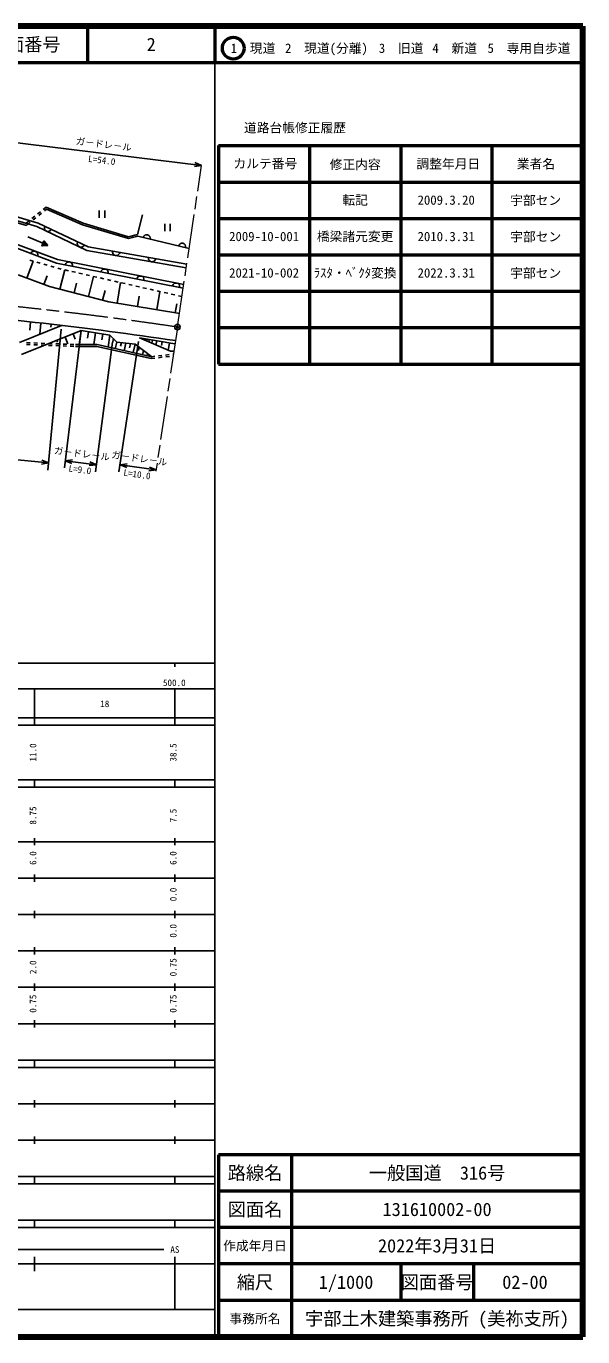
# Model space of a CAD drawing. Units: millimetres, scale not verified. Extents: x 40000 to 680000, y 20000 to 380000.
# Drawn here: x 527182 to 680000, y 20000 to 380000 of the extents above; entities that cross this region are included whole.
import ezdxf
from ezdxf.enums import TextEntityAlignment as Align

# ---------------------------------------------------------------- set-up
doc = ezdxf.new("R2010")
doc.units = ezdxf.units.MM
doc.header["$LTSCALE"] = 1000
doc.header["$PDMODE"] = 32
doc.header["$PDSIZE"] = 500
doc.linetypes.add('CHAIN', pattern=[18.5, 12, -1.5, 3.5, -1.5])
for name, color, linetype, lineweight in [('M-BGD', 7, 'Continuous', 25), ('M-BMK', 2, 'CHAIN', 13), ('M-BMK-SRVR', 3, 'Continuous', 25), ('M-STR-STRC', 7, 'Continuous', 25), ('M-TTL', 2, 'Continuous', 140), ('M-TTL-BAND', 7, 'Continuous', 25), ('M-TTL-FRAM', 2, 'Continuous', 50), ('M-TTL-LINE', 7, 'Continuous', 50)]:
    doc.layers.add(name, color=color, linetype=linetype, lineweight=lineweight)
doc.layers.add('M-OTRS', color=6, linetype='Continuous')
doc.layers.add('M-TTL-TXT', color=7, linetype='Continuous')
doc.styles.add('@ＭＳ ゴシック', font='')
doc.styles.add('ＭＳ ゴシック', font='')
doc.styles.get('@ＭＳ ゴシック').set_extended_font_data('@MS Gothic')
doc.styles.get('ＭＳ ゴシック').set_extended_font_data('MS Gothic')

msp = doc.modelspace()

# ---------------------------------------------------------------- linework, layer by layer
at = {"layer": 'M-BGD'}
for p, q in [((522800, 328145), (530476, 325915)), ((529527, 327790), (528748, 327164)), ((531085, 329044), (530306, 328417)), ((531399, 328654), (530619, 328027)), ((532644, 330297), (531865, 329670)), ((532721, 329718), (532178, 329281)), ((542792, 325870), (532644, 330297)), ((542620, 325400), (532721, 329718)), ((547226, 329358), (547226, 327358)), ((548726, 329358), (548726, 327358)), ((557726, 322782), (559093, 328220)), ((522476, 326677), (527225, 325297)), ((522584, 327166), (530118, 324978)), ((527968, 326537), (527189, 325910)), ((528282, 326147), (527225, 325297)), ((529840, 327401), (529061, 326774)), ((530118, 324978), (543847, 318392)), ((530476, 325915), (544156, 319354)), ((555294, 321658), (542620, 325400)), ((555305, 322177), (542792, 325870)), ((565245, 325689), (565245, 323689)), ((566745, 325689), (566745, 323689)), ((535450, 314930), (520010, 320760)), ((535725, 315895), (520281, 321727)), ((527589, 322146), (531725, 320374)), ((531430, 319684), (532021, 321063)), ((533032, 319868), (531745, 320419)), ((532887, 320039), (531784, 320511)), ((532743, 320210), (531824, 320603)), ((532598, 320380), (531863, 320695)), ((532454, 320551), (531902, 320787)), ((532310, 320722), (531942, 320879)), ((532165, 320892), (531981, 320971)), ((532021, 321063), (533104, 319783)), ((557847, 322297), (555294, 321658)), ((557726, 322782), (555305, 322177)), ((571914, 318922), (557847, 322297)), ((533104, 319783), (531430, 319684)), ((531653, 319697), (531469, 319776)), ((531876, 319710), (531509, 319868)), ((532100, 319724), (531548, 319960)), ((532323, 319737), (531587, 320052)), ((532546, 319750), (531627, 320144)), ((532769, 319763), (531666, 320236)), ((532992, 319776), (531706, 320328)), ((543847, 318392), (571095, 313607)), ((544156, 319354), (571268, 314592)), ((527381, 310818), (529120, 315462)), ((529099, 315466), (528137, 315739)), ((531023, 314920), (530061, 315193)), ((532947, 314375), (531985, 314648)), ((534871, 313829), (533909, 314102)), ((570297, 308078), (535450, 314930)), ((570444, 309069), (535725, 315895)), ((536741, 313299), (535833, 313556)), ((536796, 313286), (536741, 313299)), ((524937, 311734), (533588, 308494)), ((532025, 309079), (532894, 311401)), ((536400, 307775), (537753, 313068)), ((538746, 312842), (537771, 313064)), ((540696, 312398), (539721, 312620)), ((542646, 311954), (541671, 312176)), ((544597, 311510), (543621, 311732)), ((544239, 305771), (545645, 311271)), ((546547, 311066), (545572, 311288)), ((548497, 310622), (547522, 310844)), ((550447, 310178), (549472, 310400)), ((552397, 309734), (551422, 309956)), ((533588, 308494), (549876, 304331)), ((540320, 306773), (540996, 309420)), ((548145, 304773), (548821, 307420)), ((552127, 303950), (553078, 309579)), ((554347, 309290), (553372, 309512)), ((556297, 308846), (555322, 309068)), ((558247, 308402), (557272, 308624)), ((560197, 307958), (559222, 308180)), ((562147, 307514), (561172, 307736)), ((563066, 302102), (563913, 307112)), ((564097, 307070), (563122, 307292)), ((566048, 306626), (565072, 306848)), ((567998, 306182), (567023, 306404)), ((549876, 304331), (569321, 301045)), ((557756, 302999), (558231, 305814)), ((568077, 301256), (568500, 303761)), ((569948, 305738), (568973, 305960)), ((536900, 297807), (525304, 293154)), ((525858, 289838), (542295, 296387)), ((528399, 298772), (528148, 296483)), ((531233, 298458), (530890, 295395)), ((534067, 298137), (533979, 297368)), ((540064, 295498), (540654, 294016)), ((542295, 296387), (541682, 292535)), ((550165, 295135), (542295, 296387)), ((544263, 296074), (543981, 294304)), ((546230, 295761), (545717, 292535)), ((548198, 295448), (547948, 293876)), ((527296, 292574), (528295, 292534)), ((527302, 293074), (528301, 293034)), ((529295, 292494), (530294, 292454)), ((529300, 292994), (530300, 292954)), ((531293, 292414), (532292, 292374)), ((531299, 292914), (532298, 292874)), ((533291, 292334), (534291, 292294)), ((533297, 292834), (534296, 292793)), ((535290, 292254), (536289, 292214)), ((535296, 292753), (536295, 292713)), ((535601, 293720), (535799, 293223)), ((537288, 292174), (538287, 292134)), ((537294, 292673), (538293, 292633)), ((537832, 294609), (538575, 292746)), ((539287, 292094), (540286, 292054)), ((539292, 292593), (540292, 292553)), ((540758, 292535), (546662, 292535)), ((540758, 292035), (546606, 292035)), ((546606, 292035), (561532, 288707)), ((546662, 292535), (561640, 289195)), ((550165, 295135), (549646, 291869)), ((552054, 293246), (550165, 295135)), ((550828, 292929), (551110, 294190)), ((551648, 291423), (552054, 293246)), ((557079, 292640), (552054, 293246)), ((553093, 292122), (553310, 293095)), ((554105, 290875), (554566, 292943)), ((555578, 291696), (555823, 292792)), ((556563, 290327), (557079, 292640)), ((561640, 289195), (557079, 292640)), ((558026, 290911), (558219, 291779)), ((568008, 292729), (558246, 294372)), ((558246, 294372), (566755, 290733)), ((559819, 294108), (559755, 293727)), ((560321, 294023), (560265, 293692)), ((560983, 293912), (560871, 293249)), ((561856, 293765), (561759, 293188)), ((563009, 293570), (562815, 292418)), ((564529, 293315), (564360, 292312)), ((566533, 292977), (566196, 290972)), ((559102, 289761), (559360, 290918)), ((560435, 289767), (560500, 290056)), ((561532, 288707), (562524, 288827)), ((561637, 289223), (562464, 289324)), ((563457, 289444), (564449, 289565)), ((563517, 288948), (564510, 289068)), ((565442, 289685), (566435, 289806)), ((565502, 289189), (566495, 289309)), ((566755, 290733), (567708, 290717)), ((567428, 289926), (567593, 289946)), ((567488, 289430), (567516, 289433))]:
    msp.add_line(p, q, dxfattribs=at)
for centre, radius, start, end in [((533186, 324615), 1000, 154.37651, 334.37651), ((542203, 320290), 1000, 154.37651, 334.37651), ((560245, 321722), 1000, 346.50972, 166.50972), ((529382, 317221), 1000, 339.31547, 159.31547), ((551872, 317998), 1000, 170.03908, 350.03908), ((569969, 319389), 1000, 346.50972, 166.50972), ((538898, 314252), 1000, 348.87587, 168.87587), ((548710, 312323), 1000, 348.87587, 168.87587), ((561721, 316269), 1000, 170.03908, 350.03908), ((558522, 310394), 1000, 348.87587, 168.87587), ((568334, 308464), 1000, 348.87587, 168.87587), ((417389, -717290), 1022109, 81.51829, 85.61703)]:
    msp.add_arc(centre, radius, start, end, dxfattribs=at)
at = {"layer": 'M-BMK'}
for p, q in [((568807, 298090), (575322, 341780)), ((568586, 296607), (562797, 257786))]:
    msp.add_line(p, q, dxfattribs=at)
msp.add_arc((417389, -717290), 1025859, 81.56018, 87.31774, dxfattribs=at)
at = {"layer": 'M-BMK-SRVR'}
msp.add_circle((568697, 297348), 750, dxfattribs=at)
msp.add_point((568697, 297348), dxfattribs=at)
msp.add_point((568697, 297348), dxfattribs=at)
msp.add_point((568697, 297348), dxfattribs=at)
at = {"layer": 'M-OTRS'}
msp.add_point((568697, 297348), dxfattribs=at)
at = {"layer": 'M-STR-STRC'}
for p, q in [((575322, 341780), (521012, 348442)), ((575322, 341780), (573468, 342529)), ((573342, 341501), (575322, 341780)), ((536806, 296812), (533146, 258072)), ((542295, 296387), (537648, 258669)), ((550902, 293209), (546194, 257578)), ((557997, 293398), (552653, 257560)), ((533334, 260063), (486632, 264476)), ((531362, 259730), (533334, 260063)), ((533334, 260063), (531459, 260761)), ((539874, 260923), (537892, 260654)), ((537892, 260654), (546456, 259561)), ((537892, 260654), (539743, 259896)), ((544474, 259292), (546456, 259561)), ((546456, 259561), (544605, 260319)), ((554933, 259775), (552948, 259538)), ((552948, 259538), (562845, 258111)), ((552948, 259538), (554786, 258750)), ((560859, 257874), (562845, 258111)), ((562845, 258111), (561007, 258899))]:
    msp.add_line(p, q, dxfattribs=at)
at = {"layer": 'M-TTL'}
for p, q in [((680000, 380000), (40000, 380000)), ((680000, 20000), (680000, 380000)), ((40000, 20000), (680000, 20000))]:
    msp.add_line(p, q, dxfattribs=at)
at = {"layer": 'M-TTL-BAND'}
for p, q in [((579000, 20000), (579000, 370000)), ((40000, 205000), (579000, 205000)), ((568000, 205000), (568000, 204000)), ((68000, 198000), (579000, 198000)), ((529500, 188000), (529500, 198000)), ((568000, 188000), (568000, 198000)), ((40000, 190000), (579000, 190000)), ((40000, 188000), (579000, 188000)), ((40000, 173000), (579000, 173000)), ((529500, 171000), (529500, 173000)), ((568000, 171000), (568000, 173000)), ((40000, 171000), (579000, 171000)), ((40000, 156000), (579000, 156000)), ((529500, 155000), (529500, 157000)), ((568000, 155000), (568000, 157000)), ((46000, 146000), (579000, 146000)), ((529500, 145000), (529500, 147000)), ((568000, 145000), (568000, 147000)), ((529500, 135000), (529500, 137000)), ((568000, 135000), (568000, 137000)), ((52000, 136000), (579000, 136000)), ((46000, 126000), (579000, 126000)), ((529500, 125000), (529500, 127000)), ((568000, 125000), (568000, 127000)), ((52000, 116000), (579000, 116000)), ((529500, 115000), (529500, 117000)), ((568000, 115000), (568000, 117000)), ((46000, 106000), (579000, 106000)), ((529500, 105000), (529500, 107000)), ((568000, 105000), (568000, 107000)), ((40000, 96000), (579000, 96000)), ((40000, 94000), (579000, 94000)), ((529500, 94000), (529500, 96000)), ((568000, 94000), (568000, 96000)), ((49000, 84000), (579000, 84000)), ((529500, 83000), (529500, 85000)), ((568000, 83000), (568000, 85000)), ((40000, 74000), (579000, 74000)), ((529500, 73000), (529500, 75000)), ((568000, 73000), (568000, 75000)), ((40000, 64000), (579000, 64000)), ((40000, 62000), (579000, 62000)), ((529500, 62000), (529500, 64000)), ((568000, 62000), (568000, 64000)), ((40000, 52000), (579000, 52000)), ((529500, 50000), (529500, 52000)), ((568000, 50000), (568000, 52000)), ((40000, 50000), (579000, 50000)), ((236800, 44000), (565000, 44000)), ((40000, 40000), (579000, 40000)), ((529500, 38000), (529500, 42000)), ((568000, 27500), (568000, 42000)), ((68000, 27500), (579000, 27500))]:
    msp.add_line(p, q, dxfattribs=at)
at = {"layer": 'M-TTL-FRAM'}
for p, q in [((580000, 347197), (580000, 287197)), ((580000, 347197), (680000, 347197)), ((580000, 287197), (680000, 287197)), ((680000, 70000), (580000, 70000)), ((580000, 70000), (580000, 20000))]:
    msp.add_line(p, q, dxfattribs=at)
at = {"layer": 'M-TTL-LINE'}
for p, q in [((543997, 380000), (543997, 370000)), ((579000, 380000), (579000, 370000)), ((40000, 370000), (680000, 370000)), ((605000, 347197), (605000, 287197)), ((630000, 347197), (630000, 287197)), ((655000, 347197), (655000, 287197)), ((580000, 337197), (680000, 337197)), ((580000, 327197), (680000, 327197)), ((580000, 317197), (680000, 317197)), ((580000, 307197), (680000, 307197)), ((580000, 297197), (680000, 297197)), ((600000, 70000), (600000, 20000)), ((680000, 60000), (580000, 60000)), ((680000, 50000), (580000, 50000)), ((680000, 40000), (580000, 40000)), ((630000, 40000), (630000, 30000)), ((650000, 40000), (650000, 30000)), ((680000, 30000), (580000, 30000))]:
    msp.add_line(p, q, dxfattribs=at)
msp.add_circle((584031, 373958), 3000, dxfattribs=at)

# ---------------------------------------------------------------- texts
at = {"layer": 'M-STR-STRC', "style": 'ＭＳ ゴシック'}
for rotation, p in [(353.007, (548289, 346103)), (352.724, (542301, 261100)), (351.797, (558039, 259814))]:
    msp.add_text('ガ－ドレ－ル', height=1833, rotation=rotation, dxfattribs=at).set_placement(p, align=Align.BOTTOM_CENTER)
at = {"layer": 'M-STR-STRC', "style": '@ＭＳ ゴシック'}
for s, rotation, p in [('L=54.0', 353.007, (548046, 344118)), ('L=9.0', 352.724, (542047, 259116)), ('L=10.0', 351.798, (557754, 257835))]:
    msp.add_text(s, height=1833, rotation=rotation, dxfattribs=at).set_placement(p, align=Align.TOP_CENTER)
at = {"layer": 'M-TTL-BAND', "style": 'ＭＳ ゴシック'}
for s, p in [('500.0', (567844, 198195)), ('18', (548750, 192405)), ('AS', (568000, 42500))]:
    msp.add_text(s, height=1833, dxfattribs=at).set_placement(p, align=Align.BOTTOM_CENTER)
for s, p in [('11.0', (530500, 180500)), ('38.5', (569000, 180500)), ('8.75', (530500, 163174)), ('7.5', (569000, 163174)), ('6.0', (530500, 151500)), ('6.0', (569000, 151500)), ('0.0', (569000, 141500)), ('0.0', (569000, 131500)), ('2.0', (530500, 121500)), ('0.75', (569000, 121500)), ('0.75', (530500, 111500)), ('0.75', (569000, 111500))]:
    msp.add_text(s, height=1833, rotation=90, dxfattribs=at).set_placement(p, align=Align.BOTTOM_CENTER)
at = {"layer": 'M-TTL-TXT', "style": 'ＭＳ ゴシック'}
for s, height, p in [('図面番号', 3666, (526622, 375000)), ('2', 3666, (561497, 375000)), ('1\u3000現道', 2566, (589448, 373958)), ('2\u3000現道(分離)', 2566, (609619, 373958)), ('3\u3000旧道', 2566, (630121, 373958)), ('4\u3000新道', 2566, (644824, 373958)), ('5\u3000専用自歩道', 2566, (665228, 373958)), ('道路台帳修正履歴', 2566, (600968, 352113)), ('カルテ番号', 2566, (592839, 342277)), ('修正内容', 2566, (617509, 342023)), ('調整年月日', 2566, (643089, 342197)), ('業者名', 2566, (667134, 342197)), ('転記', 2566, (617500, 332245)), ('2009.3.20', 2566, (642500, 332245)), ('宇部セン', 2566, (667077, 332189)), ('2009-10-001', 2566, (592500, 322245)), ('橋梁諸元変更', 2566, (617500, 322245)), ('2010.3.31', 2566, (642500, 322245)), ('宇部セン', 2566, (667077, 322189)), ('2021-10-002', 2566, (592500, 312245)), ('ﾗｽﾀ・ﾍﾞｸﾀ変換', 2566, (617500, 312245)), ('2022.3.31', 2566, (642500, 312245)), ('宇部セン', 2566, (667077, 312189)), ('路線名', 3666, (590000, 65000)), ('路線名', 3666, (590000, 65000)), ('一般国道\u3000316号', 3666, (640000, 65000)), ('図面名', 3666, (590000, 55000)), ('図面名', 3666, (590000, 55000)), ('131610002-00', 3666, (640000, 55000)), ('2022年3月31日', 3666, (640000, 45000)), ('作成年月日', 2566, (590000, 45000)), ('作成年月日', 2566, (590000, 45000)), ('縮尺', 3666, (590000, 35000)), ('縮尺', 3666, (590000, 35000)), ('1/1000', 3666, (615000, 35000)), ('図面番号', 3666, (640000, 35000)), ('図面番号', 3666, (640000, 35000)), ('02-00', 3666, (664125, 35000)), ('事務所名', 2566, (590000, 25000)), ('事務所名', 2566, (590000, 25000)), ('宇部土木建築事務所 (美祢支所)', 3666, (640000, 25000))]:
    msp.add_text(s, height=height, dxfattribs=at).set_placement(p, align=Align.MIDDLE_CENTER)

doc.saveas('drawing.dxf')
